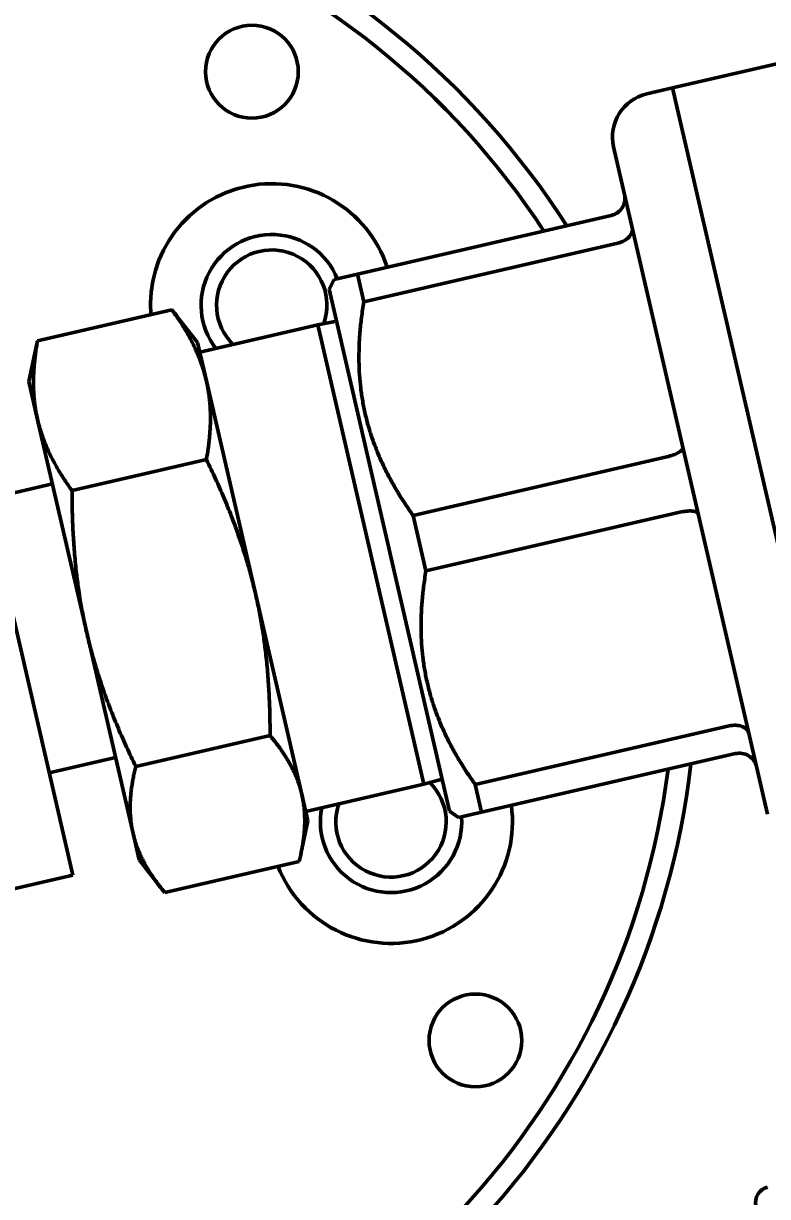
# Model space of a CAD drawing. Header units: inches. Extents: x 11 to 1621, y 11 to 1332.
# Drawn here: x 1256.108 to 1257.435, y 305.446 to 307.537 of the extents above; entities that cross this region are included whole.
import ezdxf

# ---------------------------------------------------------------- set-up
doc = ezdxf.new("R2010")
doc.units = ezdxf.units.IN
doc.header["$LTSCALE"] = 48
doc.header["$MEASUREMENT"] = 0
doc.layers.add('Dimension (ANSI)', color=7, linetype='Continuous', lineweight=25)
doc.layers.add('Visible (ANSI)', color=7, linetype='Continuous', lineweight=50)
doc.styles.add('Dimension Text', font='tahoma.ttf')
doc.dimstyles.new('ELC FT', dxfattribs={"dimscale": 48, "dimtxt": 0.12, "dimasz": 0.098425, "dimexe": 0.05, "dimexo": 0.1, "dimgap": 0.031496, "dimtad": 1, "dimdec": 5, "dimzin": 3, "dimdsep": 46, "dimlunit": 4, "dimtxsty": 'Dimension Text', "dimcen": 0.09, "dimdle": 0.5, "dimclrd": 5, "dimclre": 5, "dimclrt": 256, "dimadec": 1, "dimazin": 3, "dimtfac": 0.833333, "dimtofl": 0, "dimtmove": 0, "dimatfit": 3, "dimfxl": 0, "dimfrac": 2, "dimtolj": 1, "dimtzin": 0, "dimlwd": 25, "dimlwe": 25, "dimarcsym": 0})

# ---------------------------------------------------------------- blocks, each defined once
blk = doc.blocks.new('*D39')
at = {"layer": 'Defpoints', "color": 0, "linetype": 'Continuous', "transparency": 16777216}
for p in [(1445.072, 324.1902), (1247.197, 313.6302), (1445.072, 253.6927)]:
    blk.add_point(p, dxfattribs=at)
at = {"layer": 'Dimension (ANSI)', "color": 5, "linetype": 'Continuous', "lineweight": 25, "transparency": 16777216}
for p, q in [((1445.072, 319.3902), (1445.072, 251.2927)), ((1247.197, 308.8302), (1247.197, 251.2927)), ((1251.9214, 253.6927), (1440.3476, 253.6927))]:
    blk.add_line(p, q, dxfattribs=at)
at = {"layer": 'Dimension (ANSI)', "color": 5, "linetype": 'Continuous', "transparency": 16777216}
for points in [[(1251.9214, 254.4801), (1251.9214, 252.9053), (1247.197, 253.6927)], [(1440.3476, 254.4801), (1440.3476, 252.9053), (1445.072, 253.6927)]]:
    blk.add_solid(points, dxfattribs=at)
at = {"layer": 'Dimension (ANSI)', "linetype": 'Continuous', "lineweight": 25, "transparency": 16777216, "insert": (1346.1345, 258.8408), "char_height": 5.76, "attachment_point": 5, "style": 'Dimension Text'}
blk.add_mtext('\\A1;16\'-5 7/8"', dxfattribs=at)

msp = doc.modelspace()

# ---------------------------------------------------------------- linework, layer by layer
at = {"layer": 'Visible (ANSI)'}
for p, q in [((1257.265245, 307.421734), (1257.591314, 307.497013)), ((1257.219212, 307.411107), (1257.265245, 307.421734)), ((1257.265245, 307.421734), (1257.575217, 306.079099)), ((1257.575217, 306.079099), (1257.265245, 307.421734)), ((1257.160203, 307.316672), (1257.434749, 306.12748)), ((1256.703416, 307.089998), (1257.156083, 307.194504)), ((1257.167501, 307.145048), (1256.714834, 307.040542)), ((1256.653044, 307.06319), (1256.662126, 307.080465)), ((1256.703416, 307.089998), (1256.662126, 307.080465)), ((1256.714834, 307.040542), (1256.703416, 307.089998)), ((1256.653044, 307.06319), (1256.867799, 306.132985)), ((1256.372577, 307.026376), (1256.133194, 306.97111)), ((1256.418413, 306.968137), (1256.381604, 307.01525)), ((1256.633106, 306.999742), (1256.42235, 306.951085)), ((1256.666178, 307.006301), (1256.633106, 306.999742)), ((1256.633106, 306.999742), (1256.822065, 306.181271)), ((1256.434148, 306.899981), (1256.418413, 306.968137)), ((1256.117528, 306.898672), (1256.129958, 306.957153)), ((1256.117528, 306.898672), (1256.133263, 306.830516)), ((1256.521718, 306.520673), (1256.434148, 306.899981)), ((1255.999434, 306.871408), (1256.196266, 306.018834)), ((1256.133263, 306.830516), (1256.220833, 306.451208)), ((1256.434216, 306.759387), (1256.194834, 306.704121)), ((1256.802703, 306.65994), (1257.255369, 306.764447)), ((1256.041612, 306.688713), (1256.159706, 306.715977)), ((1256.825538, 306.561029), (1256.802703, 306.65994)), ((1257.278205, 306.665536), (1256.825538, 306.561029)), ((1256.604399, 306.162542), (1256.521718, 306.520673)), ((1256.220833, 306.451208), (1256.303514, 306.093077)), ((1256.913407, 306.180428), (1257.366074, 306.284934)), ((1256.547717, 306.267761), (1256.308335, 306.212495)), ((1257.377491, 306.235478), (1256.924825, 306.130972)), ((1256.154088, 306.201528), (1256.272181, 306.228792)), ((1256.822065, 306.181271), (1256.611309, 306.132614)), ((1256.854665, 306.189874), (1256.822065, 306.181271)), ((1256.924825, 306.130972), (1256.913407, 306.180428)), ((1256.615245, 306.115563), (1256.604399, 306.162542)), ((1256.867799, 306.132985), (1256.883534, 306.121439)), ((1256.883534, 306.121439), (1256.924825, 306.130972)), ((1256.615245, 306.115563), (1256.602815, 306.057081)), ((1256.303514, 306.093077), (1256.31436, 306.046098)), ((1256.31436, 306.046098), (1256.351169, 305.998984)), ((1256.599578, 306.043124), (1256.360196, 305.987858)), ((1256.196266, 306.018834), (1256.061803, 305.987791))]:
    msp.add_line(p, q, dxfattribs=at)
for centre in [(1256.515356, 307.450637), (1256.913892, 305.724391)]:
    msp.add_circle(centre, 0.082677, dxfattribs=at)
for centre, radius, start, end in [((1255.851501, 306.388247), 1.456693, 32.745198, 175.522104), ((1255.851501, 306.388247), 1.417323, 33.317508, 175.020267), ((1257.236925, 307.334385), 0.07874, 103, 193), ((1256.550807, 307.034562), 0.216535, 18.215909, 184.470343), ((1256.550807, 307.034562), 0.125984, 21.989299, 217.59806), ((1256.550807, 307.034562), 0.098425, 340.575211, 225.194835), ((1255.851501, 306.388247), 1.456693, 210.477896, 353.254802), ((1255.851501, 306.388247), 1.417323, 210.979733, 352.682492), ((1256.763359, 306.113897), 0.098425, 160.805165, 45.424789), ((1256.763359, 306.113897), 0.216535, 201.529657, 7.784091), ((1256.763359, 306.113897), 0.125984, 168.40194, 4.010701), ((1257.440864, 305.435935), 0.027559, 103, 193)]:
    msp.add_arc(centre, radius, start, end, dxfattribs=at)
for points, knots in [([(1257.156083, 307.194504), (1257.160014, 307.195412), (1257.163727, 307.197064), (1257.170402, 307.201723), (1257.17327, 307.204709), (1257.177746, 307.211663), (1257.179278, 307.215583), (1257.180742, 307.223805), (1257.180643, 307.228039), (1257.17971, 307.232175), (1257.179699, 307.232226), (1257.179687, 307.232278)], [-0.127149604, -0.127149604, -0.127149604, -0.127149604, -0.096378163, -0.096378163, -0.0648728, -0.0648728, -0.032614428, -0.032614428, 0, 0, 0.000411925, 0.000411925, 0.000411925, 0.000411925]), ([(1257.167501, 307.145048), (1257.167507, 307.14505), (1257.167513, 307.145051), (1257.171428, 307.145957), (1257.175176, 307.147366), (1257.181993, 307.151055), (1257.184981, 307.153307), (1257.189834, 307.158398), (1257.191622, 307.1612), (1257.19321, 307.16559), (1257.193546, 307.16712), (1257.193778, 307.170149), (1257.193674, 307.171641), (1257.193344, 307.173121), (1257.193336, 307.173156), (1257.193328, 307.173192)], [0.127149605, 0.127149605, 0.127149605, 0.127149605, 0.127196878, 0.127196878, 0.157802983, 0.157802983, 0.188784197, 0.188784197, 0.220510332, 0.220510332, 0.237355132, 0.237355132, 0.254225765, 0.254225765, 0.254637744, 0.254637744, 0.254637744, 0.254637744]), ([(1257.255369, 306.764447), (1257.2593, 306.765354), (1257.263134, 306.766487), (1257.270279, 306.769107), (1257.273498, 306.770575), (1257.278866, 306.773665), (1257.280935, 306.77526), (1257.283584, 306.77835), (1257.284123, 306.779817), (1257.283842, 306.78113), (1257.283839, 306.781146), (1257.283835, 306.781162)], [-0.127149605, -0.127149605, -0.127149605, -0.127149605, -0.096378163, -0.096378163, -0.0648728, -0.0648728, -0.032614428, -0.032614428, 0, 0, 0.000411925, 0.000411925, 0.000411925, 0.000411925]), ([(1257.311117, 306.66299), (1257.311113, 306.663006), (1257.31111, 306.663023), (1257.310787, 306.664325), (1257.309659, 306.665407), (1257.305923, 306.667024), (1257.303364, 306.66755), (1257.297185, 306.667975), (1257.293648, 306.667883), (1257.286078, 306.667106), (1257.282136, 306.666443), (1257.278205, 306.665536)], [-0.254604276, -0.254604276, -0.254604276, -0.254604276, -0.254192405, -0.254192405, -0.221582257, -0.221582257, -0.189328118, -0.189328118, -0.157826889, -0.157826889, -0.127059485, -0.127059485, -0.127059485, -0.127059485]), ([(1257.401624, 306.270961), (1257.401616, 306.270996), (1257.401608, 306.271031), (1257.401256, 306.272506), (1257.400695, 306.273893), (1257.399159, 306.276513), (1257.398186, 306.277741), (1257.394834, 306.280991), (1257.391998, 306.282726), (1257.385406, 306.285175), (1257.381733, 306.285888), (1257.373988, 306.286216), (1257.370002, 306.285839), (1257.366086, 306.284937), (1257.36608, 306.284935), (1257.366074, 306.284934)], [-0.000411925, -0.000411925, -0.000411925, -0.000411925, 0, 0, 0.016868419, 0.016868419, 0.03371101, 0.03371101, 0.065432981, 0.065432981, 0.096410129, 0.096410129, 0.127012218, 0.127012218, 0.127059485, 0.127059485, 0.127059485, 0.127059485]), ([(1257.415265, 306.211875), (1257.415253, 306.211926), (1257.415241, 306.211978), (1257.414732, 306.214137), (1257.414018, 306.216188), (1257.41218, 306.22011), (1257.411062, 306.221972), (1257.407306, 306.226972), (1257.404231, 306.229743), (1257.397242, 306.233906), (1257.393414, 306.23529), (1257.38546, 306.236526), (1257.38142, 306.236383), (1257.377504, 306.235481), (1257.377498, 306.23548), (1257.377491, 306.235478)], [-0.254637744, -0.254637744, -0.254637744, -0.254637744, -0.254225765, -0.254225765, -0.237355132, -0.237355132, -0.220510331, -0.220510331, -0.188784196, -0.188784196, -0.157802983, -0.157802983, -0.127196878, -0.127196878, -0.127149605, -0.127149605, -0.127149605, -0.127149605])]:
    msp.add_open_spline(points, degree=3, knots=knots, dxfattribs=at)
for points, weights in [([(1256.802703, 306.65994), (1256.679941, 306.832043), (1256.714834, 307.040542)], [1.56628897925, 1.72291787713, 1.56628897925]), ([(1256.434148, 306.899981), (1256.419845, 306.961936), (1256.372577, 307.026376)], [1, 1.0379548493, 1]), ([(1256.372577, 307.026376), (1256.377291, 307.02077), (1256.381604, 307.01525)], [1, 1.00387603962, 1.00696041845]), ([(1256.133194, 306.97111), (1256.118959, 306.892471), (1256.133263, 306.830516)], [1, 1.0379548493, 1]), ([(1256.129958, 306.957153), (1256.131415, 306.964005), (1256.133194, 306.97111)], [1.00696041845, 1.00387603962, 1]), ([(1256.434216, 306.759387), (1256.448452, 306.838026), (1256.434148, 306.899981)], [1, 1.0379548493, 1]), ([(1256.133263, 306.830516), (1256.147566, 306.768561), (1256.194834, 306.704121)], [1, 1.0379548493, 1]), ([(1256.521718, 306.520673), (1256.49538, 306.634755), (1256.434216, 306.759387)], [1, 1.0379548493, 1]), ([(1256.194834, 306.704121), (1256.194495, 306.565291), (1256.220833, 306.451208)], [1, 1.0379548493, 1]), ([(1256.913407, 306.180428), (1256.790646, 306.35253), (1256.825538, 306.561029)], [1.56628897925, 1.72291787713, 1.56628897925]), ([(1256.547717, 306.267761), (1256.548056, 306.406591), (1256.521718, 306.520673)], [1, 1.0379548493, 1]), ([(1256.220833, 306.451208), (1256.247171, 306.337126), (1256.308335, 306.212495)], [1, 1.0379548493, 1]), ([(1256.604399, 306.162542), (1256.592365, 306.214669), (1256.547717, 306.267761)], [1, 1.0379548493, 1]), ([(1256.308335, 306.212495), (1256.291479, 306.145204), (1256.303514, 306.093077)], [1, 1.0379548493, 1]), ([(1256.599578, 306.043124), (1256.616434, 306.110415), (1256.604399, 306.162542)], [1, 1.0379548493, 1]), ([(1256.303514, 306.093077), (1256.315548, 306.04095), (1256.360196, 305.987858)], [1, 1.0379548493, 1])]:
    msp.add_rational_spline(points, weights, degree=2, dxfattribs=at)

# ---------------------------------------------------------------- dimensions: what is measured, and where the dimension line sits
at = {"layer": 'Dimension (ANSI)', "color": 5, "linetype": 'Continuous', "lineweight": 25, "true_color": 0x0000ff}
dim = msp.add_linear_dim(base=(1445.071979, 253.692735), p1=(1247.196979, 313.630235), p2=(1445.071979, 324.190163), angle=180, dimstyle='ELC FT', override={"dimgap": 0.031496, "dimdec": 5, "dimlfac": 1, "dimtol": 0, "dimlim": 0, "dimtp": 0, "dimtm": 0, "dimtdec": 2, "dimatfit": 1}, dxfattribs=at)
dim.commit()
dim.dimension.update_dxf_attribs({"geometry": '*D39', "text_midpoint": (1346.134479, 253.692735), "dimtype": 160})

doc.saveas('drawing.dxf')
